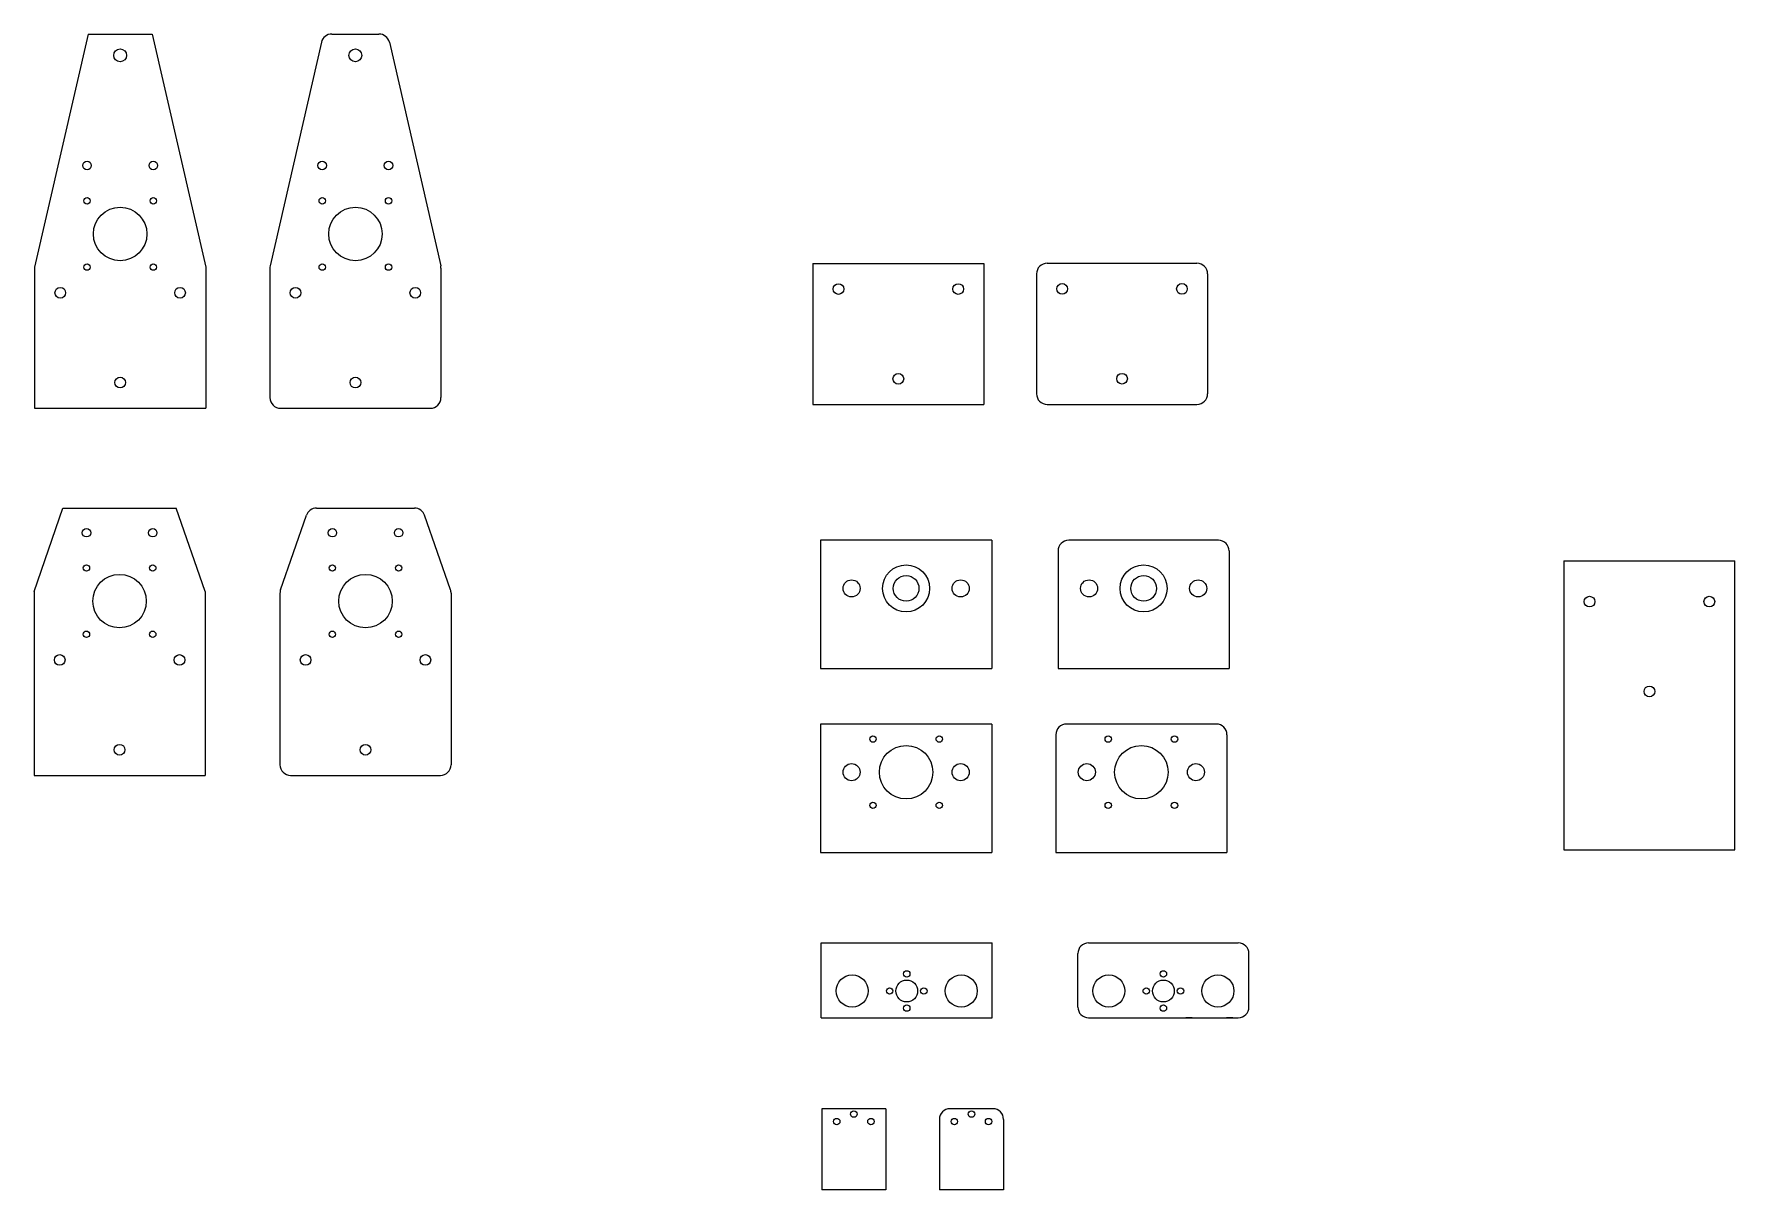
# Model space of a CAD drawing. Header units: millimetres. Extents: x 439 to 1234, y 128 to 669.
import ezdxf

# ---------------------------------------------------------------- set-up
doc = ezdxf.new("R2010")
doc.units = ezdxf.units.MM

msp = doc.modelspace()

# ---------------------------------------------------------------- linework, layer by layer
for p, q in [((464, 668.8), (439.01, 559.8)), ((464, 668.8), (494, 668.79)), ((494, 668.79), (519.01, 559.8)), ((577.99, 668.79), (600.02, 668.79)), ((573.11, 664.91), (549.14, 560.35)), ((604.89, 664.91), (628.89, 560.35)), ((439.01, 559.8), (439.01, 493.8)), ((519.01, 559.8), (519.01, 493.8)), ((549.01, 559.23), (549.01, 498.8)), ((629.01, 559.23), (629.01, 498.8)), ((802.87, 561.53), (882.87, 561.53)), ((802.87, 561.53), (802.87, 495.53)), ((882.87, 561.53), (882.87, 495.53)), ((912.47, 561.6), (982.47, 561.6)), ((907.47, 556.6), (907.47, 500.6)), ((987.47, 556.6), (987.47, 500.6)), ((439.01, 493.8), (519.01, 493.8)), ((554.01, 493.8), (624.01, 493.8)), ((802.87, 495.53), (882.87, 495.53)), ((912.47, 495.6), (982.47, 495.6)), ((438.73, 408.1), (452.26, 447.1)), ((452.26, 447.1), (505.19, 447.1)), ((518.73, 408.1), (505.19, 447.1)), ((570.81, 447.1), (616.63, 447.1)), ((554.01, 408.9), (566.09, 443.74)), ((633.45, 408.9), (621.36, 443.74)), ((886.51, 432.06), (806.51, 432.06)), ((806.51, 432.06), (806.51, 372.06)), ((886.51, 432.06), (886.51, 372.06)), ((992.55, 432.06), (922.55, 432.06)), ((917.55, 427.06), (917.55, 372.06)), ((997.55, 427.06), (997.55, 372.06)), ((1154.07, 422.38), (1234.07, 422.38)), ((1154.07, 422.38), (1154.07, 287.38)), ((1234.07, 287.38), (1234.07, 422.38)), ((438.73, 408.1), (438.73, 322.1)), ((518.73, 408.1), (518.73, 322.1)), ((553.73, 407.26), (553.73, 327.1)), ((633.73, 407.26), (633.73, 327.1)), ((806.51, 372.06), (886.51, 372.06)), ((917.55, 372.06), (997.55, 372.06)), ((886.51, 346.1), (806.51, 346.1)), ((806.51, 346.1), (806.51, 286.1)), ((886.51, 346.1), (886.51, 286.1)), ((991.51, 346.1), (921.51, 346.1)), ((916.51, 341.1), (916.51, 286.1)), ((996.51, 341.1), (996.51, 286.1)), ((438.73, 322.1), (518.73, 322.1)), ((558.73, 322.1), (628.73, 322.1)), ((1154.07, 287.38), (1234.07, 287.38)), ((806.51, 286.1), (886.51, 286.1)), ((916.51, 286.1), (996.51, 286.1)), ((806.8, 243.79), (886.8, 243.79)), ((806.8, 208.79), (806.8, 243.79)), ((886.8, 208.79), (886.8, 243.79)), ((926.8, 213.79), (926.8, 238.79)), ((931.8, 243.79), (1001.8, 243.79)), ((1006.8, 213.79), (1006.8, 238.79)), ((806.8, 208.79), (886.8, 208.79)), ((931.8, 208.79), (1001.8, 208.79)), ((837.06, 166.24), (807.06, 166.24)), ((807.06, 166.24), (807.06, 128.24)), ((837.06, 166.24), (837.06, 128.24)), ((862.06, 161.24), (862.06, 128.24)), ((887.06, 166.24), (867.06, 166.24)), ((892.06, 161.24), (892.06, 128.24)), ((837.06, 128.24), (807.06, 128.24)), ((892.06, 128.24), (862.06, 128.24))]:
    msp.add_line(p, q)
for centre, radius in [((479, 658.8), 3), ((589, 658.8), 3), ((463.51, 607.3), 2), ((494.51, 607.3), 2), ((573.51, 607.3), 2), ((604.51, 607.3), 2), ((463.51, 590.8), 1.5), ((494.51, 590.8), 1.5), ((573.51, 590.8), 1.5), ((604.51, 590.8), 1.5), ((479.01, 575.3), 12.5), ((589.01, 575.3), 12.5), ((463.51, 559.8), 1.5), ((494.51, 559.8), 1.5), ((573.51, 559.8), 1.5), ((604.51, 559.8), 1.5), ((451.01, 547.8), 2.5), ((507.01, 547.8), 2.5), ((561.01, 547.8), 2.5), ((617.01, 547.8), 2.5), ((814.87, 549.53), 2.5), ((870.87, 549.53), 2.5), ((919.47, 549.6), 2.5), ((975.47, 549.6), 2.5), ((842.87, 507.53), 2.5), ((947.47, 507.6), 2.5), ((479.01, 505.8), 2.5), ((589.01, 505.8), 2.5), ((463.23, 435.6), 2), ((494.23, 435.6), 2), ((578.23, 435.6), 2), ((609.23, 435.6), 2), ((463.23, 419.1), 1.5), ((478.73, 403.6), 12.5), ((494.23, 419.1), 1.5), ((578.23, 419.1), 1.5), ((593.73, 403.6), 12.5), ((609.23, 419.1), 1.5), ((846.51, 409.56), 11), ((846.51, 409.56), 6), ((957.55, 409.56), 11), ((957.55, 409.56), 6), ((821.01, 409.56), 4), ((872.01, 409.56), 4), ((932.05, 409.56), 4), ((983.05, 409.56), 4), ((1166.07, 403.38), 2.5), ((1222.07, 403.38), 2.5), ((463.23, 388.1), 1.5), ((494.23, 388.1), 1.5), ((578.23, 388.1), 1.5), ((609.23, 388.1), 1.5), ((450.73, 376.1), 2.5), ((506.73, 376.1), 2.5), ((565.73, 376.1), 2.5), ((621.73, 376.1), 2.5), ((1194.07, 361.38), 2.5), ((478.73, 334.1), 2.5), ((593.73, 334.1), 2.5), ((831.01, 339.1), 1.5), ((846.51, 323.6), 12.5), ((862.01, 339.1), 1.5), ((941.01, 339.1), 1.5), ((956.51, 323.6), 12.5), ((972.01, 339.1), 1.5), ((821.01, 323.6), 4), ((872.01, 323.6), 4), ((931.01, 323.6), 4), ((982.01, 323.6), 4), ((831.01, 308.1), 1.5), ((862.01, 308.1), 1.5), ((941.01, 308.1), 1.5), ((972.01, 308.1), 1.5), ((846.8, 229.29), 1.5), ((966.8, 229.29), 1.5), ((821.3, 221.29), 7.5), ((838.8, 221.29), 1.5), ((846.8, 221.29), 5.1), ((854.8, 221.29), 1.5), ((872.3, 221.29), 7.5), ((941.3, 221.29), 7.5), ((958.8, 221.29), 1.5), ((966.8, 221.29), 5.1), ((974.8, 221.29), 1.5), ((992.3, 221.29), 7.5), ((846.8, 213.29), 1.5), ((966.8, 213.29), 1.5), ((814.06, 160.24), 1.5), ((822.06, 163.74), 1.5), ((830.06, 160.24), 1.5), ((869.06, 160.24), 1.5), ((877.06, 163.74), 1.5), ((885.06, 160.24), 1.5)]:
    msp.add_circle(centre, radius)
at = {"extrusion": (0, -1, 0)}
msp.add_circle((978.8, 3, -208.79), 1.5, dxfattribs=at)
at = {"extrusion": (0, 1, 0)}
msp.add_circle((-997.8, 3, 208.79), 1.5, dxfattribs=at)
for centre, start, end in [((577.99, 663.79), 89.98639, 167.08693), ((600.02, 663.79), 12.92337, 89.98639), ((554.01, 559.23), 167.08693, 180), ((624.01, 559.23), 0, 12.92337), ((912.47, 556.6), 90, 180), ((982.47, 556.6), 0, 90), ((554.01, 498.8), 180, 270), ((624.01, 498.8), 270, 0), ((912.47, 500.6), 180, 270), ((982.47, 500.6), 270, 0), ((570.81, 442.1), 90, 160.87113), ((616.63, 442.1), 19.14351, 90), ((922.55, 427.06), 90, 180), ((992.55, 427.06), 0, 90), ((558.73, 407.26), 160.87113, 180), ((628.73, 407.26), 0, 19.14351), ((921.51, 341.1), 90, 180), ((991.51, 341.1), 0, 90), ((558.73, 327.1), 180, 270), ((628.73, 327.1), 270, 0), ((931.8, 238.79), 90, 180), ((1001.8, 238.79), 0, 90), ((931.8, 213.79), 180, 270), ((1001.8, 213.79), 270, 0), ((867.06, 161.24), 90, 180), ((887.06, 161.24), 0, 90)]:
    msp.add_arc(centre, 5, start, end)

doc.saveas('drawing.dxf')
